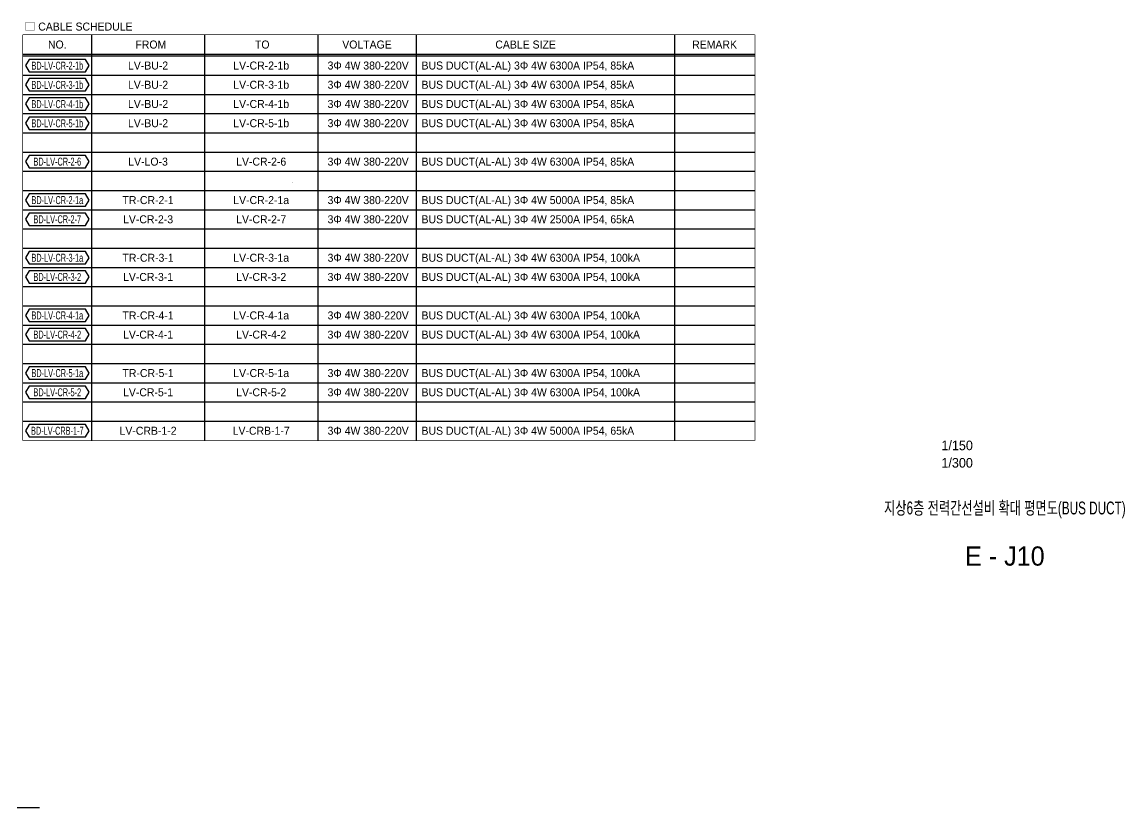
# Model space of a CAD drawing. Header units: millimetres. Extents: x 28486 to 374549, y -351975 to 868946.
# Drawn here: x 322894 to 374549, y 718350 to 755147 of the extents above; entities that cross this region are included whole.
import ezdxf
from ezdxf.enums import TextEntityAlignment as Align

# ---------------------------------------------------------------- set-up
doc = ezdxf.new("R2010")
doc.units = ezdxf.units.MM
doc.header["$LTSCALE"] = 150
doc.layers.get('Defpoints').update_dxf_attribs({"color": 150})
for name, color, linetype in [('-----26 Electrical Cable Tray_HV_발전기 B', 103, 'Continuous'), ('-----27 Bus Duct_LV_380-220V_UT B', 71, 'Continuous'), ('-----29 Cable Schedule', 1, 'Continuous'), ('-----29 Indicator', 1, 'Continuous'), ('-----29 주기', 1, 'Continuous'), ('-----30 Text', 2, 'Continuous'), ('-----41 Drawing Title', 2, 'Continuous'), ('-----42 Drawing Number', 2, 'Continuous'), ('-----43 Drawing Scale', 3, 'Continuous')]:
    doc.layers.add(name, color=color, linetype=linetype)
doc.styles.add('ELEC', font='')
doc.styles.get("Standard").update_dxf_attribs({"font": ''})
doc.styles.get('ELEC').set_extended_font_data('Dotum')
doc.styles.get('Standard').set_extended_font_data('Dotum')
doc.dimstyles.new('전기통신참고용-치수', dxfattribs={"dimscale": 15, "dimtxt": 2, "dimasz": 0, "dimexe": 0, "dimexo": 0, "dimgap": 0.4, "dimtad": 4, "dimdec": 0, "dimzin": 0, "dimdsep": 46, "dimtxsty": 'Standard', "dimblk": 'NONE', "dimcen": 0, "dimse1": 1, "dimse2": 1, "dimsd1": 1, "dimsd2": 1, "dimclrd": 8, "dimclre": 8, "dimclrt": 8, "dimadec": 0, "dimazin": 0, "dimtfac": 1, "dimtdec": 0, "dimtix": 1, "dimtmove": 2, "dimatfit": 0, "dimldrblk": 'NONE', "dimfxl": 2, "dimtolj": 1, "dimtzin": 0, "dimarcsym": 0})

# ---------------------------------------------------------------- blocks, each defined once
blk = doc.blocks.new('*D2078')
at = {"layer": 'Defpoints', "color": 0, "transparency": 16777216}
for p in [(0, 8011), (686, 8011), (686, 8011)]:
    blk.add_point(p, dxfattribs=at)
at = {"color": 0, "transparency": 16777216, "insert": (343, 7990), "char_height": 30, "attachment_point": 5}
blk.add_mtext('\\A1;{\\C0;686}', dxfattribs=at)
blk = doc.blocks.new('_None')
blk = doc.blocks.new('*D2079')
at = {"layer": 'Defpoints', "color": 0, "transparency": 16777216}
for p in [(0, 32406), (764, 32406), (764, 32406), (686, 8011), (686, 8011), (686, -17100)]:
    blk.add_point(p, dxfattribs=at)
at = {"color": 0, "transparency": 16777216, "insert": (382, 32384), "char_height": 30, "attachment_point": 5}
blk.add_mtext('\\A1;{\\C0;764}', dxfattribs=at)
at = {"color": 0, "transparency": 16777216, "insert": (665, -4545), "char_height": 30, "attachment_point": 5, "rotation": 90}
blk.add_mtext('\\A1;{\\C0;25111}', dxfattribs=at)
blk = doc.blocks.new('*D2080')
at = {"layer": 'Defpoints', "color": 0, "transparency": 16777216}
for p in [(764, 32406), (764, 32406), (764, 7255), (0, -17100), (686, -17100), (686, -17100)]:
    blk.add_point(p, dxfattribs=at)
at = {"color": 0, "transparency": 16777216, "insert": (743, 19830), "char_height": 30, "attachment_point": 5, "rotation": 90}
blk.add_mtext('\\A1;{\\C0;25151}', dxfattribs=at)
at = {"color": 0, "transparency": 16777216, "insert": (343, -17079), "char_height": 30, "attachment_point": 5}
blk.add_mtext('\\A1;{\\C0;686}', dxfattribs=at)
blk = doc.blocks.new('*U2077')
at = {"color": 1}
blk.add_line((343, 8011), (343, -17100), dxfattribs=at)
at = {"color": 0}
blk.add_lwpolyline([(686, -17100), (0, -17100), (0, 8011), (686, 8011)], close=True, dxfattribs=at)
dim = blk.add_linear_dim(base=(686, 8011), p1=(686, -17100), p2=(686, 8011), angle=90, text='{\\C0;<>}', dimstyle='전기통신참고용-치수', override={"dimtad": 1, "dimtxsty": 'Standard', "dimclrd": 0, "dimclre": 0, "dimclrt": 0}, dxfattribs=at)
dim.commit()
dim.dimension.update_dxf_attribs({"geometry": '*D2079', "text_midpoint": (665, -4544.5)})
for base, p1, p2, override, picture, middle in [((686, -17100), (0, -17100), (686, -17100), {"dimtad": 1, "dimtxsty": 'Standard', "dimclrd": 0, "dimclre": 0, "dimclrt": 0}, '*D2080', (343, -17079)), ((686, 8011), (0, 8011), (686, 8011), {"dimtxsty": 'Standard', "dimclrd": 0, "dimclre": 0, "dimclrt": 0}, '*D2078', (343, 7990))]:
    dim = blk.add_linear_dim(base=base, p1=p1, p2=p2, text='{\\C0;<>}', dimstyle='전기통신참고용-치수', override=override, dxfattribs=at)
    dim.commit()
    dim.dimension.update_dxf_attribs({"geometry": picture, "text_midpoint": middle})

msp = doc.modelspace()

# ---------------------------------------------------------------- linework, layer by layer
at = {"layer": '-----29 Cable Schedule', "color": 3}
msp.add_lwpolyline([(322943, 754545), (357204, 754545), (357204, 735562), (322943, 735562)], close=True, dxfattribs=at)
at = {"layer": '-----41 Drawing Title', "color": 7}
msp.add_line((323711, 718350), (295189, 718350), dxfattribs=at)

# ---------------------------------------------------------------- texts
at = {"layer": '-----41 Drawing Title', "style": 'ELEC', "width": 0.7}
msp.add_text('지상6층 전력간선설비 확대 평면도(BUS DUCT)', height=600, dxfattribs=at).set_placement((368925, 732395), align=Align.MIDDLE_CENTER)
at = {"layer": '-----42 Drawing Number', "style": 'ELEC'}
msp.add_text('E - J10', height=900, dxfattribs=at).set_placement((368925, 730145), align=Align.MIDDLE_CENTER)
at = {"layer": '-----43 Drawing Scale', "style": 'ELEC'}
for s, p in [('1/150', (366690, 735325)), ('1/300', (366690, 734510))]:
    msp.add_text(s, height=450, dxfattribs=at).set_placement(p, align=Align.MIDDLE_CENTER)

# ---------------------------------------------------------------- next in the draw order: wipeouts: each hides what was drawn before it
at = {"color": 3}
msp.add_wipeout([(322943, 754545), (357204, 754545), (357204, 735562), (322943, 735562)], dxfattribs=at).dxf.layer = '-----26 Electrical Cable Tray_HV_발전기 B'

# ---------------------------------------------------------------- next in the draw order: linework, layer by layer
at = {"layer": '-----29 Cable Schedule'}
for p, q in [((326147, 754545), (326147, 753562)), ((331446, 754545), (331446, 753562)), ((336745, 754545), (336745, 753562)), ((341358, 754545), (341358, 753562)), ((353454, 754545), (353454, 753562))]:
    msp.add_line(p, q, dxfattribs=at)
at = {"layer": '-----29 Cable Schedule', "color": 3}
for p, q in [((322943, 753645), (357204, 753645)), ((322943, 753562), (357204, 753562))]:
    msp.add_line(p, q, dxfattribs=at)
at = {"layer": '-----29 Cable Schedule', "color": 1}
for p, q in [((326147, 753562), (326147, 735562)), ((331446, 753562), (331446, 735562)), ((336745, 753562), (336745, 735562)), ((341358, 753562), (341358, 735562)), ((353454, 753562), (353454, 735562)), ((322943, 752662), (357204, 752662)), ((322943, 751762), (357204, 751762)), ((322943, 750862), (357204, 750862)), ((322943, 749962), (357204, 749962)), ((322943, 749062), (357204, 749062)), ((322943, 748162), (357204, 748162)), ((322943, 747262), (357204, 747262)), ((322943, 746362), (357204, 746362)), ((322943, 745462), (357204, 745462)), ((322943, 744562), (357204, 744562)), ((322943, 743662), (357204, 743662)), ((322943, 742762), (357204, 742762)), ((322943, 741862), (357204, 741862)), ((322943, 740962), (357204, 740962)), ((322943, 740062), (357204, 740062)), ((322943, 739162), (357204, 739162)), ((322943, 738262), (357204, 738262)), ((322943, 737362), (357204, 737362)), ((322943, 736462), (357204, 736462))]:
    msp.add_line(p, q, dxfattribs=at)
at = {"layer": '-----29 주기', "elevation": 0}
for points in [[(323222, 753401), (323055, 753112), (323222, 752823), (325868, 752823), (326034, 753112), (325868, 753401)], [(323222, 752501), (323055, 752212), (323222, 751923), (325868, 751923), (326034, 752212), (325868, 752501)], [(323222, 751601), (323055, 751312), (323222, 751023), (325868, 751023), (326034, 751312), (325868, 751601)], [(323222, 750701), (323055, 750412), (323222, 750123), (325868, 750123), (326034, 750412), (325868, 750701)], [(323222, 748901), (323055, 748612), (323222, 748323), (325868, 748323), (326034, 748612), (325868, 748901)], [(323222, 747101), (323055, 746812), (323222, 746523), (325868, 746523), (326034, 746812), (325868, 747101)], [(323222, 746201), (323055, 745912), (323222, 745623), (325868, 745623), (326034, 745912), (325868, 746201)], [(323222, 744401), (323055, 744112), (323222, 743823), (325868, 743823), (326034, 744112), (325868, 744401)], [(323222, 743501), (323055, 743212), (323222, 742923), (325868, 742923), (326034, 743212), (325868, 743501)], [(323222, 741701), (323055, 741412), (323222, 741123), (325868, 741123), (326034, 741412), (325868, 741701)], [(323222, 740801), (323055, 740512), (323222, 740223), (325868, 740223), (326034, 740512), (325868, 740801)], [(323222, 739001), (323055, 738712), (323222, 738423), (325868, 738423), (326034, 738712), (325868, 739001)], [(323222, 738101), (323055, 737812), (323222, 737523), (325868, 737523), (326034, 737812), (325868, 738101)], [(323222, 736301), (323055, 736012), (323222, 735723), (325868, 735723), (326034, 736012), (325868, 736301)]]:
    msp.add_lwpolyline(points, close=True, dxfattribs=at)

# ---------------------------------------------------------------- next in the draw order: block references
at = {"layer": '-----27 Bus Duct_LV_380-220V_UT B', "rotation": 270}
msp.add_blockref('*U2077', (303189, 748008), dxfattribs=at)

# ---------------------------------------------------------------- next in the draw order: texts
at = {"layer": '-----29 Indicator', "color": 2, "linetype": 'Continuous', "style": 'ELEC'}
msp.add_text('□ CABLE SCHEDULE', height=375, dxfattribs=at).set_placement((323005, 754936), align=Align.MIDDLE_LEFT)
at = {"layer": '-----30 Text', "style": 'ELEC'}
msp.add_text('NO.', height=375, dxfattribs=at).set_placement((324545, 754095), align=Align.MIDDLE)
for s, p in [('FROM', (328925, 754095)), ('TO', (334143, 754095)), ('VOLTAGE', (339050, 754095)), ('CABLE SIZE', (346478, 754095)), ('REMARK', (355329, 754095)), ('LV-BU-2', (328796, 753112)), ('LV-CR-2-1b', (334095, 753112)), ('3Φ 4W 380-220V', (339104, 753112)), ('LV-BU-2', (328796, 752212)), ('LV-CR-3-1b', (334095, 752212)), ('3Φ 4W 380-220V', (339104, 752212)), ('LV-BU-2', (328796, 751312)), ('LV-CR-4-1b', (334095, 751312)), ('3Φ 4W 380-220V', (339104, 751312)), ('LV-BU-2', (328796, 750412)), ('LV-CR-5-1b', (334095, 750412)), ('3Φ 4W 380-220V', (339104, 750412)), ('LV-LO-3', (328796, 748612)), ('LV-CR-2-6', (334095, 748612)), ('3Φ 4W 380-220V', (339104, 748612)), ('TR-CR-2-1', (328796, 746812)), ('LV-CR-2-1a', (334095, 746812)), ('3Φ 4W 380-220V', (339104, 746812)), ('LV-CR-2-3', (328796, 745912)), ('LV-CR-2-7', (334095, 745912)), ('3Φ 4W 380-220V', (339104, 745912)), ('TR-CR-3-1', (328796, 744112)), ('LV-CR-3-1a', (334095, 744112)), ('3Φ 4W 380-220V', (339104, 744112)), ('LV-CR-3-1', (328796, 743212)), ('LV-CR-3-2', (334095, 743212)), ('3Φ 4W 380-220V', (339104, 743212)), ('TR-CR-4-1', (328796, 741412)), ('LV-CR-4-1a', (334095, 741412)), ('3Φ 4W 380-220V', (339104, 741412)), ('LV-CR-4-1', (328796, 740512)), ('LV-CR-4-2', (334095, 740512)), ('3Φ 4W 380-220V', (339104, 740512)), ('TR-CR-5-1', (328796, 738712)), ('LV-CR-5-1a', (334095, 738712)), ('3Φ 4W 380-220V', (339104, 738712)), ('LV-CR-5-1', (328796, 737812)), ('LV-CR-5-2', (334095, 737812)), ('3Φ 4W 380-220V', (339104, 737812)), ('LV-CRB-1-2', (328796, 736012)), ('LV-CRB-1-7', (334095, 736012)), ('3Φ 4W 380-220V', (339104, 736012))]:
    msp.add_text(s, height=375, dxfattribs=at).set_placement(p, align=Align.MIDDLE_CENTER)
at = {"layer": '-----30 Text', "linetype": 'Continuous', "style": 'ELEC', "width": 0.6}
for s, p in [('BD-LV-CR-2-1b', (324545, 753112)), ('BD-LV-CR-3-1b', (324545, 752212)), ('BD-LV-CR-4-1b', (324545, 751312)), ('BD-LV-CR-5-1b', (324545, 750412)), ('BD-LV-CR-2-6', (324545, 748612)), ('BD-LV-CR-2-1a', (324545, 746812)), ('BD-LV-CR-2-7', (324545, 745912)), ('BD-LV-CR-3-1a', (324545, 744112)), ('BD-LV-CR-3-2', (324545, 743212)), ('BD-LV-CR-4-1a', (324545, 741412)), ('BD-LV-CR-4-2', (324545, 740512)), ('BD-LV-CR-5-1a', (324545, 738712)), ('BD-LV-CR-5-2', (324545, 737812)), ('BD-LV-CRB-1-7', (324545, 736012))]:
    msp.add_text(s, height=375, dxfattribs=at).set_placement(p, align=Align.MIDDLE)
at = {"layer": '-----30 Text', "style": 'ELEC'}
for s, p in [('BUS DUCT(AL-AL) 3Φ 4W 6300A IP54, 85kA', (341603, 753112)), ('BUS DUCT(AL-AL) 3Φ 4W 6300A IP54, 85kA', (341603, 752212)), ('BUS DUCT(AL-AL) 3Φ 4W 6300A IP54, 85kA', (341603, 751312)), ('BUS DUCT(AL-AL) 3Φ 4W 6300A IP54, 85kA', (341603, 750412)), ('BUS DUCT(AL-AL) 3Φ 4W 6300A IP54, 85kA', (341603, 748612)), ('BUS DUCT(AL-AL) 3Φ 4W 5000A IP54, 85kA', (341603, 746812)), ('BUS DUCT(AL-AL) 3Φ 4W 2500A IP54, 65kA', (341603, 745912)), ('BUS DUCT(AL-AL) 3Φ 4W 6300A IP54, 100kA', (341603, 744112)), ('BUS DUCT(AL-AL) 3Φ 4W 6300A IP54, 100kA', (341603, 743212)), ('BUS DUCT(AL-AL) 3Φ 4W 6300A IP54, 100kA', (341603, 741412)), ('BUS DUCT(AL-AL) 3Φ 4W 6300A IP54, 100kA', (341603, 740512)), ('BUS DUCT(AL-AL) 3Φ 4W 6300A IP54, 100kA', (341603, 738712)), ('BUS DUCT(AL-AL) 3Φ 4W 6300A IP54, 100kA', (341603, 737812)), ('BUS DUCT(AL-AL) 3Φ 4W 5000A IP54, 65kA', (341603, 736012))]:
    msp.add_text(s, height=375, dxfattribs=at).set_placement(p, align=Align.MIDDLE_LEFT)

doc.saveas('drawing.dxf')
